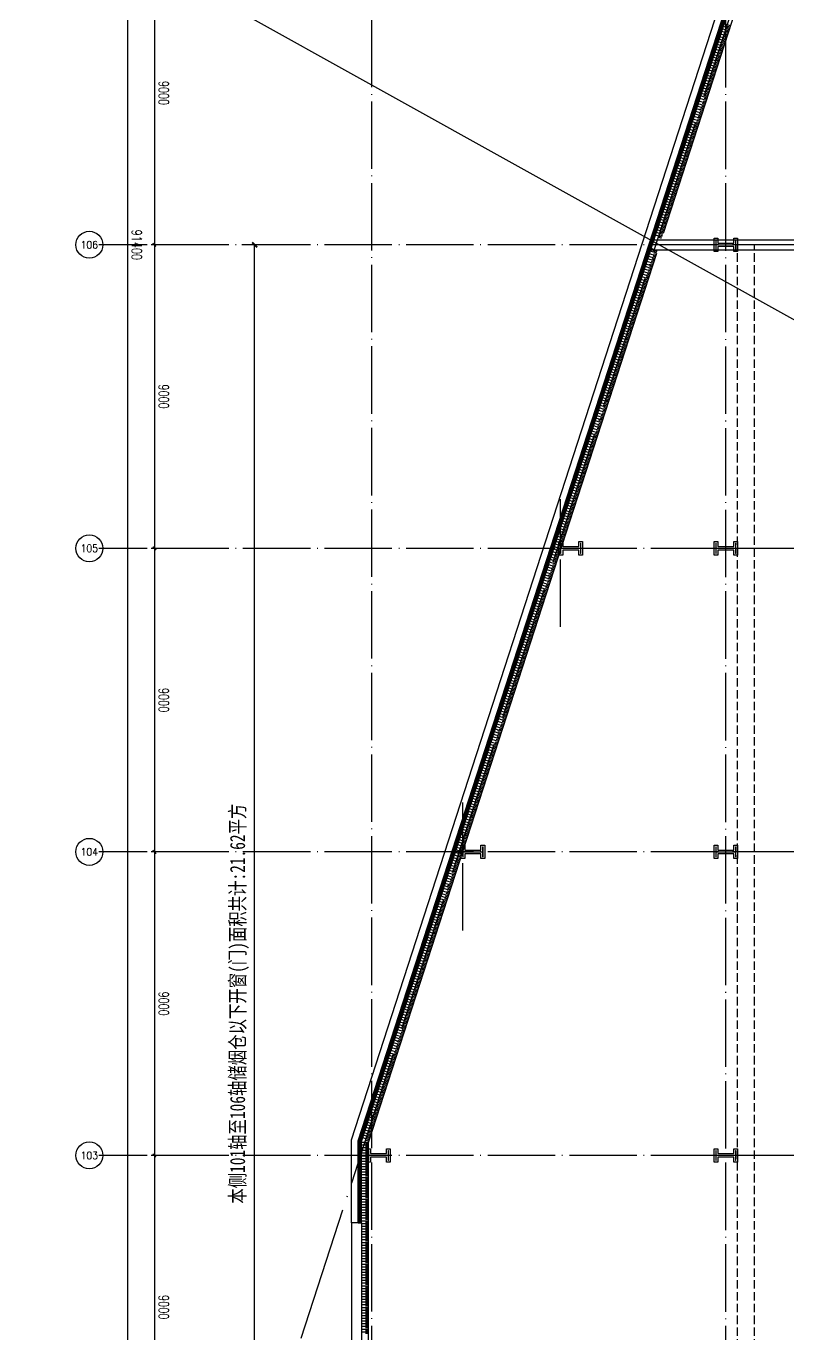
# Model space of a CAD drawing. Extents: x -555607 to 460190, y 498714 to 1664455.
# Drawn here: x -264202 to -241614, y 754530 to 793303 of the extents above; entities that cross this region are included whole.
import ezdxf
from ezdxf.enums import TextEntityAlignment as Align

# ---------------------------------------------------------------- set-up
doc = ezdxf.new("R2010")
doc.units = 0
doc.header["$LTSCALE"] = 1000
doc.header["$MEASUREMENT"] = 0
doc.linetypes.add('DASH', pattern=[0.35, 0.25, -0.1])
doc.linetypes.add('DOTE', pattern=[2.42, 2, -0.2, 0.02, -0.2])
doc.layers.get('Defpoints').update_dxf_attribs({"color": 210})
for name, color, linetype in [('99平面图例外参$0$A-HATCH-2', 251, 'Continuous'), ('A-AXIS-D', 1, 'Continuous'), ('A-AXIS-DOTE', 14, 'DOTE'), ('A-HATCH-2', 251, 'Continuous'), ('A-LIN-V', 9, 'Continuous'), ('AS-WALL', 40, 'Continuous'), ('TH_DIM', 3, 'Continuous'), ('建-墙-幕', 8, 'Continuous'), ('暖通', 7, 'Continuous')]:
    doc.layers.add(name, color=color, linetype=linetype)
doc.layers.add('S-col', color=2, linetype='Continuous', lineweight=0)
doc.styles.add('_TCH_AXIS', font='COMPLEX', dxfattribs={"bigfont": 'GBCBIG'})
doc.styles.add('_TCH_DIM_T3', font='SIMPLEX', dxfattribs={"width": 0.705882, "bigfont": 'GBCBIG'})
doc.styles.add('图框宋体', font='', dxfattribs={"width": 0.75})
doc.styles.get('图框宋体').set_extended_font_data('SimSun')
doc.dimstyles.new('_TCH_ARCH&&100', dxfattribs={"dimtxt": 297.5, "dimasz": 100, "dimexe": 100, "dimexo": 100, "dimgap": 126.25, "dimtad": 1, "dimdec": 0, "dimzin": 0, "dimdsep": 46, "dimtxsty": '_TCH_DIM_T3', "dimblk": 'ARCHTICK', "dimcen": 0.09, "dimclrt": 7, "dimazin": 2, "dimtfac": 1, "dimtdec": 0, "dimtix": 1, "dimtmove": 2, "dimatfit": 3, "dimfxl": 100, "dimtolj": 1, "dimtzin": 0, "dimarcsym": 0})
doc.dimstyles.new('_TCH_ARCH&&150', dxfattribs={"dimtxt": 446.25, "dimasz": 150, "dimexe": 375, "dimexo": 450, "dimgap": 150, "dimtad": 1, "dimdec": 0, "dimzin": 0, "dimdsep": 46, "dimtxsty": '_TCH_DIM_T3', "dimblk": 'ARCHTICK', "dimcen": 0.09, "dimclrt": 7, "dimazin": 2, "dimtfac": 1, "dimtdec": 0, "dimtix": 1, "dimtmove": 2, "dimatfit": 3, "dimfxl": 1, "dimtolj": 1, "dimtzin": 0, "dimarcsym": 0})

# ---------------------------------------------------------------- blocks, each defined once
blk = doc.blocks.new('_FZH')
at = {"layer": 'A-HATCH-2', "color": 8}
blk.add_lwpolyline([(-0.437, -0.25), (-0.437, 0.25), (-0.297, 0.25), (-0.297, 0.067), (0.298, 0.067), (0.298, 0.25), (0.438, 0.25), (0.438, -0.25), (0.298, -0.25), (0.298, -0.068), (-0.297, -0.068), (-0.297, -0.25)], close=True, dxfattribs=at)
at = {"layer": 'S-col', "color": 8}
blk.add_lwpolyline([(-0.375, -0.188), (-0.375, 0.187), (-0.36, 0.187), (-0.36, 0.005), (0.36, 0.005), (0.36, 0.187), (0.375, 0.187), (0.375, -0.188), (0.36, -0.188), (0.36, -0.005), (-0.36, -0.005), (-0.36, -0.188)], close=True, dxfattribs=at)
blk = doc.blocks.new('_ArchTick')
at = {"color": 0, "linetype": 'ByBlock', "const_width": 0.4}
blk.add_lwpolyline([(-0.5, -0.5), (0.5, 0.5)], dxfattribs=at)
blk = doc.blocks.new('*D170')
at = {"layer": 'A-AXIS-D', "color": 0, "lineweight": -2, "transparency": 16777216}
for p, q in [((-259540, 832520), (-261298.260064, 832520)), ((-261198.260064, 832520), (-261198.260064, 741120)), ((-259540, 741120), (-261298.260064, 741120))]:
    blk.add_line(p, q, dxfattribs=at)
at = {"layer": 'Defpoints', "color": 0, "transparency": 16777216}
for p in [(-259440, 832520), (-261198.260064, 741120), (-259440, 741120)]:
    blk.add_point(p, dxfattribs=at)
at = {"layer": 'A-AXIS-D', "color": 0, "lineweight": -2, "transparency": 16777216, "xscale": 100, "yscale": 100, "zscale": 100}
for p, rotation in [((-261198.260064, 832520), 90), ((-261198.260064, 741120), 270)]:
    blk.add_blockref('_ArchTick', p, dxfattribs=dict(at, rotation=rotation))
at = {"layer": 'A-AXIS-D', "color": 7, "transparency": 16777216, "insert": (-260923.260064, 786820), "char_height": 297.5, "attachment_point": 5, "rotation": 270, "style": '_TCH_DIM_T3'}
blk.add_mtext('\\A1;91400', dxfattribs=at)
blk = doc.blocks.new('*D287')
at = {"layer": 'A-AXIS-D', "color": 0, "lineweight": -2, "transparency": 16777216}
for p, q in [((-259440, 759820), (-260498, 759820)), ((-260398, 759820), (-260398, 750820)), ((-259440, 750820), (-260498, 750820))]:
    blk.add_line(p, q, dxfattribs=at)
at = {"layer": 'Defpoints', "color": 0, "transparency": 16777216}
for p in [(-259340, 759820), (-260398, 750820), (-259340, 750820)]:
    blk.add_point(p, dxfattribs=at)
at = {"layer": 'A-AXIS-D', "color": 0, "lineweight": -2, "transparency": 16777216, "xscale": 100, "yscale": 100, "zscale": 100}
for p, rotation in [((-260398, 759820), 90), ((-260398, 750820), 270)]:
    blk.add_blockref('_ArchTick', p, dxfattribs=dict(at, rotation=rotation))
at = {"layer": 'A-AXIS-D', "color": 7, "transparency": 16777216, "insert": (-260123, 755320), "char_height": 297.5, "attachment_point": 5, "rotation": 270, "style": '_TCH_DIM_T3'}
blk.add_mtext('\\A1;9000', dxfattribs=at)
blk = doc.blocks.new('*D288')
at = {"layer": 'A-AXIS-D', "color": 0, "lineweight": -2, "transparency": 16777216}
for p, q in [((-259440, 768820), (-260498, 768820)), ((-260398, 768820), (-260398, 759820)), ((-259440, 759820), (-260498, 759820))]:
    blk.add_line(p, q, dxfattribs=at)
at = {"layer": 'Defpoints', "color": 0, "transparency": 16777216}
for p in [(-259340, 768820), (-260398, 759820), (-259340, 759820)]:
    blk.add_point(p, dxfattribs=at)
at = {"layer": 'A-AXIS-D', "color": 0, "lineweight": -2, "transparency": 16777216, "xscale": 100, "yscale": 100, "zscale": 100}
for p, rotation in [((-260398, 768820), 90), ((-260398, 759820), 270)]:
    blk.add_blockref('_ArchTick', p, dxfattribs=dict(at, rotation=rotation))
at = {"layer": 'A-AXIS-D', "color": 7, "transparency": 16777216, "insert": (-260123, 764320), "char_height": 297.5, "attachment_point": 5, "rotation": 270, "style": '_TCH_DIM_T3'}
blk.add_mtext('\\A1;9000', dxfattribs=at)
blk = doc.blocks.new('*D289')
at = {"layer": 'A-AXIS-D', "color": 0, "lineweight": -2, "transparency": 16777216}
for p, q in [((-259440, 777820), (-260498, 777820)), ((-260398, 777820), (-260398, 768820)), ((-259440, 768820), (-260498, 768820))]:
    blk.add_line(p, q, dxfattribs=at)
at = {"layer": 'Defpoints', "color": 0, "transparency": 16777216}
for p in [(-259340, 777820), (-260398, 768820), (-259340, 768820)]:
    blk.add_point(p, dxfattribs=at)
at = {"layer": 'A-AXIS-D', "color": 0, "lineweight": -2, "transparency": 16777216, "xscale": 100, "yscale": 100, "zscale": 100}
for p, rotation in [((-260398, 777820), 90), ((-260398, 768820), 270)]:
    blk.add_blockref('_ArchTick', p, dxfattribs=dict(at, rotation=rotation))
at = {"layer": 'A-AXIS-D', "color": 7, "transparency": 16777216, "insert": (-260123, 773320), "char_height": 297.5, "attachment_point": 5, "rotation": 270, "style": '_TCH_DIM_T3'}
blk.add_mtext('\\A1;9000', dxfattribs=at)
blk = doc.blocks.new('*D290')
at = {"layer": 'A-AXIS-D', "color": 0, "lineweight": -2, "transparency": 16777216}
for p, q in [((-259440, 786820), (-260498, 786820)), ((-260398, 786820), (-260398, 777820)), ((-259440, 777820), (-260498, 777820))]:
    blk.add_line(p, q, dxfattribs=at)
at = {"layer": 'Defpoints', "color": 0, "transparency": 16777216}
for p in [(-259340, 786820), (-260398, 777820), (-259340, 777820)]:
    blk.add_point(p, dxfattribs=at)
at = {"layer": 'A-AXIS-D', "color": 0, "lineweight": -2, "transparency": 16777216, "xscale": 100, "yscale": 100, "zscale": 100}
for p, rotation in [((-260398, 786820), 90), ((-260398, 777820), 270)]:
    blk.add_blockref('_ArchTick', p, dxfattribs=dict(at, rotation=rotation))
at = {"layer": 'A-AXIS-D', "color": 7, "transparency": 16777216, "insert": (-260123, 782320), "char_height": 297.5, "attachment_point": 5, "rotation": 270, "style": '_TCH_DIM_T3'}
blk.add_mtext('\\A1;9000', dxfattribs=at)
blk = doc.blocks.new('*D291')
at = {"layer": 'A-AXIS-D', "color": 0, "lineweight": -2, "transparency": 16777216}
for p, q in [((-259440, 795820), (-260498, 795820)), ((-260398, 795820), (-260398, 786820)), ((-259440, 786820), (-260498, 786820))]:
    blk.add_line(p, q, dxfattribs=at)
at = {"layer": 'Defpoints', "color": 0, "transparency": 16777216}
for p in [(-259340, 795820), (-260398, 786820), (-259340, 786820)]:
    blk.add_point(p, dxfattribs=at)
at = {"layer": 'A-AXIS-D', "color": 0, "lineweight": -2, "transparency": 16777216, "xscale": 100, "yscale": 100, "zscale": 100}
for p, rotation in [((-260398, 795820), 90), ((-260398, 786820), 270)]:
    blk.add_blockref('_ArchTick', p, dxfattribs=dict(at, rotation=rotation))
at = {"layer": 'A-AXIS-D', "color": 7, "transparency": 16777216, "insert": (-260123, 791320), "char_height": 297.5, "attachment_point": 5, "rotation": 270, "style": '_TCH_DIM_T3'}
blk.add_mtext('\\A1;9000', dxfattribs=at)
blk = doc.blocks.new('99平面图例外参$0$$LinePat$填挖边坡')
at = {"color": 0}
for p, q in [((0, 0), (0, -1500)), ((300, 0), (300, -600))]:
    blk.add_line(p, q, dxfattribs=at)
at = {"layer": 'Defpoints', "color": 0}
blk.add_point((600, 0), dxfattribs=at)
blk = doc.blocks.new('*D612')
at = {"layer": 'Defpoints', "color": 0, "transparency": 16777216}
for p in [(-257427, 786820), (-255598, 786820), (-255598, 741820)]:
    blk.add_point(p, dxfattribs=at)
at = {"layer": 'TH_DIM', "color": 0, "lineweight": -2, "transparency": 16777216}
for p, q in [((-256048, 786820), (-257802, 786820)), ((-257427, 741820), (-257427, 786820)), ((-256048, 741820), (-257802, 741820))]:
    blk.add_line(p, q, dxfattribs=at)
at = {"layer": 'TH_DIM', "color": 0, "lineweight": -2, "transparency": 16777216, "xscale": 150, "yscale": 150, "zscale": 150}
for p, rotation in [((-257427, 786820), 90), ((-257427, 741820), 270)]:
    blk.add_blockref('_ArchTick', p, dxfattribs=dict(at, rotation=rotation))
at = {"layer": 'TH_DIM', "color": 7, "transparency": 16777216, "insert": (-257875, 764320), "char_height": 446.25, "attachment_point": 5, "rotation": 90, "style": '图框宋体'}
blk.add_mtext('\\A1;本侧101轴至106轴储烟仓以下开窗(门)面积共计:21.62平方', dxfattribs=at)

msp = doc.modelspace()

# ---------------------------------------------------------------- linework, layer by layer
at = {"layer": 'A-AXIS-D'}
for centre in [(-262329.9, 786821.1), (-262329.9, 777821.1), (-262329.9, 768821.1), (-262329.9, 759821.1)]:
    msp.add_circle(centre, 400, dxfattribs=at)
at = {"layer": 'A-AXIS-DOTE', "color": 250}
for p, q in [((-253954.1, 735831.1), (-253954.1, 841487.3)), ((-243454.2, 735826), (-243454.2, 841482.3)), ((-144454.2, 786820), (-262046.4, 786820)), ((-248354.2, 775490), (-248354.2, 779280)), ((-144454.2, 777820), (-262046.4, 777820)), ((-251254.2, 766490), (-251254.2, 770280)), ((-144454.2, 768820), (-262046.4, 768820)), ((-144454.2, 759820), (-262046.4, 759820))]:
    msp.add_line(p, q, dxfattribs=at)
at = {"layer": 'A-AXIS-DOTE', "color": 250, "ltscale": 2}
msp.add_lwpolyline([(-256041.7, 754402.6), (-229555.2, 836034.7)], dxfattribs=at)
at = {"layer": 'A-HATCH-2', "color": 250, "linetype": 'DASH'}
for p, q in [((-243104.2, 741520), (-243104.2, 786820)), ((-242604.2, 741520), (-242604.2, 786820))]:
    msp.add_line(p, q, dxfattribs=at)
at = {"layer": 'A-LIN-V', "color": 250}
for p, q in [((-245304.8, 787170), (-239618.5, 804695.3)), ((-254054.2, 760204.2), (-245499.5, 786570)), ((-254054.2, 741816), (-254054.2, 760204.2))]:
    msp.add_line(p, q, dxfattribs=at)
msp.add_lwpolyline([(-254554.2, 757820), (-254554.2, 760283.3), (-235630.1, 818607.8), (-235344.7, 818515.3)], dxfattribs=at)
at = {"layer": 'AS-WALL'}
for p, q in [((-245580, 786970), (-227254.2, 786970)), ((-245677.3, 786670), (-227254.2, 786670)), ((-254554.2, 757820), (-254554.2, 741120)), ((-254254.2, 757820), (-254554.2, 757820)), ((-254254.2, 757820), (-254254.2, 741420))]:
    msp.add_line(p, q, dxfattribs=at)
at = {"layer": '建-墙-幕'}
for p, q in [((-245728.7, 786835.4), (-239888.4, 804835.4)), ((-245697, 786825.1), (-239856.7, 804825.1)), ((-245665.3, 786814.9), (-239825, 804814.9)), ((-245633.6, 786804.6), (-239793.3, 804804.6)), ((-254354.2, 760251.6), (-245728.7, 786835.4)), ((-254320.9, 760246.4), (-245697, 786825.1)), ((-254287.5, 760241.1), (-245665.3, 786814.9)), ((-254254.2, 760235.8), (-245633.6, 786804.6)), ((-254354.2, 757820), (-254354.2, 760251.6)), ((-254320.9, 757820), (-254320.9, 760246.4)), ((-254287.5, 757820), (-254287.5, 760241.1)), ((-254254.2, 757820), (-254254.2, 760235.8)), ((-254354.2, 757820), (-254254.2, 757820))]:
    msp.add_line(p, q, dxfattribs=at)
at = {"layer": '暖通', "color": 6}
msp.add_lwpolyline([(-218704.2, 771966.3), (-516726.8, 937592.3)], dxfattribs=at)

# ---------------------------------------------------------------- block references
at = {"color": 250, "xscale": 800.0000000000005, "yscale": 800.0000000000005, "zscale": 800.0000000000005}
for p in [(-243454.2, 786820), (-248054.2, 777820), (-243454.2, 777820), (-250954.2, 768820), (-243454.2, 768820), (-253754.2, 759820), (-243454.2, 759820)]:
    msp.add_blockref('_FZH', p, dxfattribs=at)
at = {"layer": '99平面图例外参$0$A-HATCH-2', "color": 250, "yscale": 0.1333333333333333, "zscale": 0.1333333333333333}
for p, xscale, rotation in [((-243312.2, 793311.4), 0.133872052025704, 252.0237134181384), ((-243460.9, 792853), 0.133872052025704, 252.0237134181384), ((-243436.1, 792929.4), 0.133872052025704, 252.0237134181384), ((-243411.3, 793005.8), 0.133872052025704, 252.0237134181384), ((-243386.5, 793082.2), 0.133872052025704, 252.0237134181384), ((-243361.7, 793158.6), 0.133872052025704, 252.0237134181384), ((-243336.9, 793235), 0.133872052025704, 252.0237134181384), ((-243584.8, 792471), 0.133872052025704, 252.0237134181384), ((-243560, 792547.4), 0.133872052025704, 252.0237134181384), ((-243535.3, 792623.8), 0.133872052025704, 252.0237134181384), ((-243510.5, 792700.2), 0.133872052025704, 252.0237134181384), ((-243485.7, 792776.6), 0.133872052025704, 252.0237134181384), ((-243708.8, 792088.9), 0.133872052025704, 252.0237134181384), ((-243684, 792165.3), 0.133872052025704, 252.0237134181384), ((-243659.2, 792241.8), 0.133872052025704, 252.0237134181384), ((-243634.4, 792318.2), 0.133872052025704, 252.0237134181384), ((-243609.6, 792394.6), 0.133872052025704, 252.0237134181384), ((-243832.7, 791706.9), 0.133872052025704, 252.0237134181384), ((-243807.9, 791783.3), 0.133872052025704, 252.0237134181384), ((-243783.2, 791859.7), 0.133872052025704, 252.0237134181384), ((-243758.4, 791936.1), 0.133872052025704, 252.0237134181384), ((-243733.6, 792012.5), 0.133872052025704, 252.0237134181384), ((-243956.7, 791324.9), 0.133872052025704, 252.0237134181384), ((-243931.9, 791401.3), 0.133872052025704, 252.0237134181384), ((-243907.1, 791477.7), 0.133872052025704, 252.0237134181384), ((-243882.3, 791554.1), 0.133872052025704, 252.0237134181384), ((-243857.5, 791630.5), 0.133872052025704, 252.0237134181384), ((-244080.6, 790942.9), 0.133872052025704, 252.0237134181384), ((-244055.8, 791019.3), 0.133872052025704, 252.0237134181384), ((-244031, 791095.7), 0.133872052025704, 252.0237134181384), ((-244006.3, 791172.1), 0.133872052025704, 252.0237134181384), ((-243981.5, 791248.5), 0.133872052025704, 252.0237134181384), ((-244204.6, 790560.9), 0.133872052025704, 252.0237134181384), ((-244179.8, 790637.3), 0.133872052025704, 252.0237134181384), ((-244155, 790713.7), 0.133872052025704, 252.0237134181384), ((-244130.2, 790790.1), 0.133872052025704, 252.0237134181384), ((-244105.4, 790866.5), 0.133872052025704, 252.0237134181384), ((-244328.5, 790178.9), 0.133872052025704, 252.0237134181384), ((-244303.7, 790255.3), 0.133872052025704, 252.0237134181384), ((-244278.9, 790331.7), 0.133872052025704, 252.0237134181384), ((-244254.2, 790408.1), 0.133872052025704, 252.0237134181384), ((-244229.4, 790484.5), 0.133872052025704, 252.0237134181384), ((-244452.5, 789796.9), 0.133872052025704, 252.0237134181384), ((-244427.7, 789873.3), 0.133872052025704, 252.0237134181384), ((-244402.9, 789949.7), 0.133872052025704, 252.0237134181384), ((-244378.1, 790026.1), 0.133872052025704, 252.0237134181384), ((-244353.3, 790102.5), 0.133872052025704, 252.0237134181384), ((-244576.4, 789414.9), 0.133872052025704, 252.0237134181384), ((-244551.6, 789491.3), 0.133872052025704, 252.0237134181384), ((-244526.8, 789567.7), 0.133872052025704, 252.0237134181384), ((-244502.1, 789644.1), 0.133872052025704, 252.0237134181384), ((-244477.3, 789720.5), 0.133872052025704, 252.0237134181384), ((-244700.4, 789032.9), 0.133872052025704, 252.0237134181384), ((-244675.6, 789109.3), 0.133872052025704, 252.0237134181384), ((-244650.8, 789185.7), 0.133872052025704, 252.0237134181384), ((-244626, 789262.1), 0.133872052025704, 252.0237134181384), ((-244601.2, 789338.5), 0.133872052025704, 252.0237134181384), ((-244824.3, 788650.8), 0.133872052025704, 252.0237134181384), ((-244799.5, 788727.3), 0.133872052025704, 252.0237134181384), ((-244774.7, 788803.7), 0.133872052025704, 252.0237134181384), ((-244749.9, 788880.1), 0.133872052025704, 252.0237134181384), ((-244725.2, 788956.5), 0.133872052025704, 252.0237134181384), ((-244948.3, 788268.8), 0.133872052025704, 252.0237134181384), ((-244923.5, 788345.2), 0.133872052025704, 252.0237134181384), ((-244898.7, 788421.6), 0.133872052025704, 252.0237134181384), ((-244873.9, 788498), 0.133872052025704, 252.0237134181384), ((-244849.1, 788574.4), 0.133872052025704, 252.0237134181384), ((-245072.2, 787886.8), 0.133872052025704, 252.0237134181384), ((-245047.4, 787963.2), 0.133872052025704, 252.0237134181384), ((-245022.6, 788039.6), 0.133872052025704, 252.0237134181384), ((-244997.8, 788116), 0.133872052025704, 252.0237134181384), ((-244973.1, 788192.4), 0.133872052025704, 252.0237134181384), ((-245221, 787428.4), 0.133872052025704, 252.0237134181384), ((-245196.2, 787504.8), 0.133872052025704, 252.0237134181384), ((-245171.4, 787581.2), 0.133872052025704, 252.0237134181384), ((-245146.6, 787657.6), 0.133872052025704, 252.0237134181384), ((-245121.8, 787734), 0.133872052025704, 252.0237134181384), ((-245097, 787810.4), 0.133872052025704, 252.0237134181384), ((-245344.9, 787046.4), 0.133872052025704, 252.0237134181384), ((-245320.1, 787122.8), 0.133872052025704, 252.0237134181384), ((-245295.3, 787199.2), 0.133872052025704, 252.0237134181384), ((-245270.5, 787275.6), 0.133872052025704, 252.0237134181384), ((-245245.7, 787352), 0.133872052025704, 252.0237134181384), ((-245598.7, 786264.3), 0.1335163821005239, 252.0237134181383), ((-245573.9, 786340.5), 0.1335163821005239, 252.0237134181383), ((-245549.2, 786416.7), 0.1335163821005239, 252.0237134181383), ((-245524.5, 786492.9), 0.1335163821005239, 252.0237134181383), ((-245499.8, 786569.1), 0.1335163821005239, 252.0237134181383), ((-245475, 786645.3), 0.1335163821005239, 252.0237134181383), ((-245722.3, 785883.3), 0.1335163821005239, 252.0237134181383), ((-245697.6, 785959.5), 0.1335163821005239, 252.0237134181383), ((-245672.8, 786035.7), 0.1335163821005239, 252.0237134181383), ((-245648.1, 786111.9), 0.1335163821005239, 252.0237134181383), ((-245623.4, 786188.1), 0.1335163821005239, 252.0237134181383), ((-245845.9, 785502.3), 0.1335163821005239, 252.0237134181383), ((-245821.2, 785578.5), 0.1335163821005239, 252.0237134181383), ((-245796.4, 785654.7), 0.1335163821005239, 252.0237134181383), ((-245771.7, 785730.9), 0.1335163821005239, 252.0237134181383), ((-245747, 785807.1), 0.1335163821005239, 252.0237134181383), ((-245969.5, 785121.3), 0.1335163821005239, 252.0237134181383), ((-245944.8, 785197.5), 0.1335163821005239, 252.0237134181383), ((-245920.1, 785273.7), 0.1335163821005239, 252.0237134181383), ((-245895.3, 785349.9), 0.1335163821005239, 252.0237134181383), ((-245870.6, 785426.1), 0.1335163821005239, 252.0237134181383), ((-246093.1, 784740.3), 0.1335163821005239, 252.0237134181383), ((-246068.4, 784816.5), 0.1335163821005239, 252.0237134181383), ((-246043.7, 784892.7), 0.1335163821005239, 252.0237134181383), ((-246019, 784968.9), 0.1335163821005239, 252.0237134181383), ((-245994.2, 785045.1), 0.1335163821005239, 252.0237134181383), ((-246216.8, 784359.3), 0.1335163821005239, 252.0237134181383), ((-246192, 784435.5), 0.1335163821005239, 252.0237134181383), ((-246167.3, 784511.7), 0.1335163821005239, 252.0237134181383), ((-246142.6, 784587.9), 0.1335163821005239, 252.0237134181383), ((-246117.9, 784664.1), 0.1335163821005239, 252.0237134181383), ((-246340.4, 783978.3), 0.1335163821005239, 252.0237134181383), ((-246315.6, 784054.5), 0.1335163821005239, 252.0237134181383), ((-246290.9, 784130.7), 0.1335163821005239, 252.0237134181383), ((-246266.2, 784206.9), 0.1335163821005239, 252.0237134181383), ((-246241.5, 784283.1), 0.1335163821005239, 252.0237134181383), ((-246464, 783597.3), 0.1335163821005239, 252.0237134181383), ((-246439.3, 783673.5), 0.1335163821005239, 252.0237134181383), ((-246414.5, 783749.7), 0.1335163821005239, 252.0237134181383), ((-246389.8, 783825.9), 0.1335163821005239, 252.0237134181383), ((-246365.1, 783902.1), 0.1335163821005239, 252.0237134181383), ((-246587.6, 783216.3), 0.1335163821005239, 252.0237134181383), ((-246562.9, 783292.5), 0.1335163821005239, 252.0237134181383), ((-246538.2, 783368.7), 0.1335163821005239, 252.0237134181383), ((-246513.4, 783444.9), 0.1335163821005239, 252.0237134181383), ((-246488.7, 783521.1), 0.1335163821005239, 252.0237134181383), ((-246711.2, 782835.3), 0.1335163821005239, 252.0237134181383), ((-246686.5, 782911.5), 0.1335163821005239, 252.0237134181383), ((-246661.8, 782987.7), 0.1335163821005239, 252.0237134181383), ((-246637.1, 783063.9), 0.1335163821005239, 252.0237134181383), ((-246612.3, 783140.1), 0.1335163821005239, 252.0237134181383), ((-246834.8, 782454.4), 0.1335163821005239, 252.0237134181383), ((-246810.1, 782530.6), 0.1335163821005239, 252.0237134181383), ((-246785.4, 782606.8), 0.1335163821005239, 252.0237134181383), ((-246760.7, 782683), 0.1335163821005239, 252.0237134181383), ((-246736, 782759.2), 0.1335163821005239, 252.0237134181383), ((-246983.2, 781997.2), 0.1335163821005239, 252.0237134181383), ((-246958.5, 782073.4), 0.1335163821005239, 252.0237134181383), ((-246933.7, 782149.6), 0.1335163821005239, 252.0237134181383), ((-246909, 782225.8), 0.1335163821005239, 252.0237134181383), ((-246884.3, 782302), 0.1335163821005239, 252.0237134181383), ((-246859.6, 782378.2), 0.1335163821005239, 252.0237134181383), ((-247106.8, 781616.2), 0.1335163821005239, 252.0237134181383), ((-247082.1, 781692.4), 0.1335163821005239, 252.0237134181383), ((-247057.4, 781768.6), 0.1335163821005239, 252.0237134181383), ((-247032.6, 781844.8), 0.1335163821005239, 252.0237134181383), ((-247007.9, 781921), 0.1335163821005239, 252.0237134181383), ((-247230.4, 781235.2), 0.1335163821005239, 252.0237134181383), ((-247205.7, 781311.4), 0.1335163821005239, 252.0237134181383), ((-247181, 781387.6), 0.1335163821005239, 252.0237134181383), ((-247156.3, 781463.8), 0.1335163821005239, 252.0237134181383), ((-247131.5, 781540), 0.1335163821005239, 252.0237134181383), ((-247354, 780854.2), 0.1335163821005239, 252.0237134181383), ((-247329.3, 780930.4), 0.1335163821005239, 252.0237134181383), ((-247304.6, 781006.6), 0.1335163821005239, 252.0237134181383), ((-247279.9, 781082.8), 0.1335163821005239, 252.0237134181383), ((-247255.1, 781159), 0.1335163821005239, 252.0237134181383), ((-247477.7, 780473.2), 0.1335163821005239, 252.0237134181383), ((-247452.9, 780549.4), 0.1335163821005239, 252.0237134181383), ((-247428.2, 780625.6), 0.1335163821005239, 252.0237134181383), ((-247403.5, 780701.8), 0.1335163821005239, 252.0237134181383), ((-247378.8, 780778), 0.1335163821005239, 252.0237134181383), ((-247601.3, 780092.2), 0.1335163821005239, 252.0237134181383), ((-247576.6, 780168.4), 0.1335163821005239, 252.0237134181383), ((-247551.8, 780244.6), 0.1335163821005239, 252.0237134181383), ((-247527.1, 780320.8), 0.1335163821005239, 252.0237134181383), ((-247502.4, 780397), 0.1335163821005239, 252.0237134181383), ((-247724.9, 779711.2), 0.1335163821005239, 252.0237134181383), ((-247700.2, 779787.4), 0.1335163821005239, 252.0237134181383), ((-247675.5, 779863.6), 0.1335163821005239, 252.0237134181383), ((-247650.7, 779939.8), 0.1335163821005239, 252.0237134181383), ((-247626, 780016), 0.1335163821005239, 252.0237134181383), ((-247848.5, 779330.2), 0.1335163821005239, 252.0237134181383), ((-247823.8, 779406.4), 0.1335163821005239, 252.0237134181383), ((-247799.1, 779482.6), 0.1335163821005239, 252.0237134181383), ((-247774.3, 779558.8), 0.1335163821005239, 252.0237134181383), ((-247749.6, 779635), 0.1335163821005239, 252.0237134181383), ((-247972.1, 778949.2), 0.1335163821005239, 252.0237134181383), ((-247947.4, 779025.4), 0.1335163821005239, 252.0237134181383), ((-247922.7, 779101.6), 0.1335163821005239, 252.0237134181383), ((-247898, 779177.8), 0.1335163821005239, 252.0237134181383), ((-247873.2, 779254), 0.1335163821005239, 252.0237134181383), ((-248095.8, 778568.2), 0.1335163821005239, 252.0237134181383), ((-248071, 778644.4), 0.1335163821005239, 252.0237134181383), ((-248046.3, 778720.6), 0.1335163821005239, 252.0237134181383), ((-248021.6, 778796.8), 0.1335163821005239, 252.0237134181383), ((-247996.9, 778873), 0.1335163821005239, 252.0237134181383), ((-248219.4, 778187.2), 0.1335163821005239, 252.0237134181383), ((-248194.7, 778263.4), 0.1335163821005239, 252.0237134181383), ((-248169.9, 778339.6), 0.1335163821005239, 252.0237134181383), ((-248145.2, 778415.8), 0.1335163821005239, 252.0237134181383), ((-248120.5, 778492), 0.1335163821005239, 252.0237134181383), ((-248367.7, 777730), 0.1335163821005239, 252.0237134181383), ((-248343, 777806.2), 0.1335163821005239, 252.0237134181383), ((-248318.3, 777882.4), 0.1335163821005239, 252.0237134181383), ((-248293.5, 777958.6), 0.1335163821005239, 252.0237134181383), ((-248268.8, 778034.8), 0.1335163821005239, 252.0237134181383), ((-248244.1, 778111), 0.1335163821005239, 252.0237134181383), ((-248491.3, 777349), 0.1335163821005239, 252.0237134181383), ((-248466.6, 777425.2), 0.1335163821005239, 252.0237134181383), ((-248441.9, 777501.4), 0.1335163821005239, 252.0237134181383), ((-248417.2, 777577.6), 0.1335163821005239, 252.0237134181383), ((-248392.4, 777653.8), 0.1335163821005239, 252.0237134181383), ((-248615, 776968), 0.1335163821005239, 252.0237134181383), ((-248590.2, 777044.2), 0.1335163821005239, 252.0237134181383), ((-248565.5, 777120.4), 0.1335163821005239, 252.0237134181383), ((-248540.8, 777196.6), 0.1335163821005239, 252.0237134181383), ((-248516.1, 777272.8), 0.1335163821005239, 252.0237134181383), ((-248738.6, 776587), 0.1335163821005239, 252.0237134181383), ((-248713.9, 776663.2), 0.1335163821005239, 252.0237134181383), ((-248689.1, 776739.4), 0.1335163821005239, 252.0237134181383), ((-248664.4, 776815.6), 0.1335163821005239, 252.0237134181383), ((-248639.7, 776891.8), 0.1335163821005239, 252.0237134181383), ((-248862.2, 776206), 0.1335163821005239, 252.0237134181383), ((-248837.5, 776282.2), 0.1335163821005239, 252.0237134181383), ((-248812.7, 776358.4), 0.1335163821005239, 252.0237134181383), ((-248788, 776434.6), 0.1335163821005239, 252.0237134181383), ((-248763.3, 776510.8), 0.1335163821005239, 252.0237134181383), ((-248985.8, 775825), 0.1335163821005239, 252.0237134181383), ((-248961.1, 775901.2), 0.1335163821005239, 252.0237134181383), ((-248936.4, 775977.4), 0.1335163821005239, 252.0237134181383), ((-248911.6, 776053.6), 0.1335163821005239, 252.0237134181383), ((-248886.9, 776129.8), 0.1335163821005239, 252.0237134181383), ((-249109.4, 775444), 0.1335163821005239, 252.0237134181383), ((-249084.7, 775520.2), 0.1335163821005239, 252.0237134181383), ((-249060, 775596.4), 0.1335163821005239, 252.0237134181383), ((-249035.3, 775672.6), 0.1335163821005239, 252.0237134181383), ((-249010.5, 775748.8), 0.1335163821005239, 252.0237134181383), ((-249233.1, 775063), 0.1335163821005239, 252.0237134181383), ((-249208.3, 775139.2), 0.1335163821005239, 252.0237134181383), ((-249183.6, 775215.4), 0.1335163821005239, 252.0237134181383), ((-249158.9, 775291.6), 0.1335163821005239, 252.0237134181383), ((-249134.2, 775367.8), 0.1335163821005239, 252.0237134181383), ((-249356.7, 774682), 0.1335163821005239, 252.0237134181383), ((-249331.9, 774758.2), 0.1335163821005239, 252.0237134181383), ((-249307.2, 774834.4), 0.1335163821005239, 252.0237134181383), ((-249282.5, 774910.6), 0.1335163821005239, 252.0237134181383), ((-249257.8, 774986.8), 0.1335163821005239, 252.0237134181383), ((-249480.3, 774301), 0.1335163821005239, 252.0237134181383), ((-249455.6, 774377.2), 0.1335163821005239, 252.0237134181383), ((-249430.8, 774453.4), 0.1335163821005239, 252.0237134181383), ((-249406.1, 774529.6), 0.1335163821005239, 252.0237134181383), ((-249381.4, 774605.8), 0.1335163821005239, 252.0237134181383), ((-249603.9, 773920), 0.1335163821005239, 252.0237134181383), ((-249579.2, 773996.2), 0.1335163821005239, 252.0237134181383), ((-249554.5, 774072.4), 0.1335163821005239, 252.0237134181383), ((-249529.7, 774148.6), 0.1335163821005239, 252.0237134181383), ((-249505, 774224.8), 0.1335163821005239, 252.0237134181383), ((-249727.5, 773539), 0.1335163821005239, 252.0237134181383), ((-249702.8, 773615.2), 0.1335163821005239, 252.0237134181383), ((-249678.1, 773691.4), 0.1335163821005239, 252.0237134181383), ((-249653.4, 773767.6), 0.1335163821005239, 252.0237134181383), ((-249628.6, 773843.8), 0.1335163821005239, 252.0237134181383), ((-249875.9, 773081.8), 0.1335163821005239, 252.0237134181383), ((-249851.1, 773158), 0.1335163821005239, 252.0237134181383), ((-249826.4, 773234.2), 0.1335163821005239, 252.0237134181383), ((-249801.7, 773310.4), 0.1335163821005239, 252.0237134181383), ((-249777, 773386.6), 0.1335163821005239, 252.0237134181383), ((-249752.2, 773462.8), 0.1335163821005239, 252.0237134181383), ((-249999.5, 772700.9), 0.1335163821005239, 252.0237134181383), ((-249974.8, 772777.1), 0.1335163821005239, 252.0237134181383), ((-249950, 772853.3), 0.1335163821005239, 252.0237134181383), ((-249925.3, 772929.5), 0.1335163821005239, 252.0237134181383), ((-249900.6, 773005.7), 0.1335163821005239, 252.0237134181383), ((-250123.1, 772319.9), 0.1335163821005239, 252.0237134181383), ((-250098.4, 772396.1), 0.1335163821005239, 252.0237134181383), ((-250073.7, 772472.3), 0.1335163821005239, 252.0237134181383), ((-250048.9, 772548.5), 0.1335163821005239, 252.0237134181383), ((-250024.2, 772624.7), 0.1335163821005239, 252.0237134181383), ((-250246.7, 771938.9), 0.1335163821005239, 252.0237134181383), ((-250222, 772015.1), 0.1335163821005239, 252.0237134181383), ((-250197.3, 772091.3), 0.1335163821005239, 252.0237134181383), ((-250172.6, 772167.5), 0.1335163821005239, 252.0237134181383), ((-250147.8, 772243.7), 0.1335163821005239, 252.0237134181383), ((-250370.3, 771557.9), 0.1335163821005239, 252.0237134181383), ((-250345.6, 771634.1), 0.1335163821005239, 252.0237134181383), ((-250320.9, 771710.3), 0.1335163821005239, 252.0237134181383), ((-250296.2, 771786.5), 0.1335163821005239, 252.0237134181383), ((-250271.4, 771862.7), 0.1335163821005239, 252.0237134181383), ((-250494, 771176.9), 0.1335163821005239, 252.0237134181383), ((-250469.2, 771253.1), 0.1335163821005239, 252.0237134181383), ((-250444.5, 771329.3), 0.1335163821005239, 252.0237134181383), ((-250419.8, 771405.5), 0.1335163821005239, 252.0237134181383), ((-250395.1, 771481.7), 0.1335163821005239, 252.0237134181383), ((-250617.6, 770795.9), 0.1335163821005239, 252.0237134181383), ((-250592.9, 770872.1), 0.1335163821005239, 252.0237134181383), ((-250568.1, 770948.3), 0.1335163821005239, 252.0237134181383), ((-250543.4, 771024.5), 0.1335163821005239, 252.0237134181383), ((-250518.7, 771100.7), 0.1335163821005239, 252.0237134181383), ((-250741.2, 770414.9), 0.1335163821005239, 252.0237134181383), ((-250716.5, 770491.1), 0.1335163821005239, 252.0237134181383), ((-250691.8, 770567.3), 0.1335163821005239, 252.0237134181383), ((-250667, 770643.5), 0.1335163821005239, 252.0237134181383), ((-250642.3, 770719.7), 0.1335163821005239, 252.0237134181383), ((-250864.8, 770033.9), 0.1335163821005239, 252.0237134181383), ((-250840.1, 770110.1), 0.1335163821005239, 252.0237134181383), ((-250815.4, 770186.3), 0.1335163821005239, 252.0237134181383), ((-250790.6, 770262.5), 0.1335163821005239, 252.0237134181383), ((-250765.9, 770338.7), 0.1335163821005239, 252.0237134181383), ((-250988.4, 769652.9), 0.1335163821005239, 252.0237134181383), ((-250963.7, 769729.1), 0.1335163821005239, 252.0237134181383), ((-250939, 769805.3), 0.1335163821005239, 252.0237134181383), ((-250914.3, 769881.5), 0.1335163821005239, 252.0237134181383), ((-250889.5, 769957.7), 0.1335163821005239, 252.0237134181383), ((-251112.1, 769271.9), 0.1335163821005239, 252.0237134181383), ((-251087.3, 769348.1), 0.1335163821005239, 252.0237134181383), ((-251062.6, 769424.3), 0.1335163821005239, 252.0237134181383), ((-251037.9, 769500.5), 0.1335163821005239, 252.0237134181383), ((-251013.2, 769576.7), 0.1335163821005239, 252.0237134181383), ((-251260.4, 768814.7), 0.1335163821005239, 252.0237134181383), ((-251235.7, 768890.9), 0.1335163821005239, 252.0237134181383), ((-251211, 768967.1), 0.1335163821005239, 252.0237134181383), ((-251186.2, 769043.3), 0.1335163821005239, 252.0237134181383), ((-251161.5, 769119.5), 0.1335163821005239, 252.0237134181383), ((-251136.8, 769195.7), 0.1335163821005239, 252.0237134181383), ((-251384, 768433.7), 0.1335163821005239, 252.0237134181383), ((-251359.3, 768509.9), 0.1335163821005239, 252.0237134181383), ((-251334.6, 768586.1), 0.1335163821005239, 252.0237134181383), ((-251309.8, 768662.3), 0.1335163821005239, 252.0237134181383), ((-251285.1, 768738.5), 0.1335163821005239, 252.0237134181383), ((-251507.6, 768052.7), 0.1335163821005239, 252.0237134181383), ((-251482.9, 768128.9), 0.1335163821005239, 252.0237134181383), ((-251458.2, 768205.1), 0.1335163821005239, 252.0237134181383), ((-251433.5, 768281.3), 0.1335163821005239, 252.0237134181383), ((-251408.7, 768357.5), 0.1335163821005239, 252.0237134181383), ((-251631.3, 767671.7), 0.1335163821005239, 252.0237134181383), ((-251606.5, 767747.9), 0.1335163821005239, 252.0237134181383), ((-251581.8, 767824.1), 0.1335163821005239, 252.0237134181383), ((-251557.1, 767900.3), 0.1335163821005239, 252.0237134181383), ((-251532.4, 767976.5), 0.1335163821005239, 252.0237134181383), ((-251754.9, 767290.7), 0.1335163821005239, 252.0237134181383), ((-251730.2, 767366.9), 0.1335163821005239, 252.0237134181383), ((-251705.4, 767443.1), 0.1335163821005239, 252.0237134181383), ((-251680.7, 767519.3), 0.1335163821005239, 252.0237134181383), ((-251656, 767595.5), 0.1335163821005239, 252.0237134181383), ((-251878.5, 766909.7), 0.1335163821005239, 252.0237134181383), ((-251853.8, 766985.9), 0.1335163821005239, 252.0237134181383), ((-251829, 767062.1), 0.1335163821005239, 252.0237134181383), ((-251804.3, 767138.3), 0.1335163821005239, 252.0237134181383), ((-251779.6, 767214.5), 0.1335163821005239, 252.0237134181383), ((-252002.1, 766528.7), 0.1335163821005239, 252.0237134181383), ((-251977.4, 766604.9), 0.1335163821005239, 252.0237134181383), ((-251952.7, 766681.1), 0.1335163821005239, 252.0237134181383), ((-251927.9, 766757.3), 0.1335163821005239, 252.0237134181383), ((-251903.2, 766833.5), 0.1335163821005239, 252.0237134181383), ((-252125.7, 766147.7), 0.1335163821005239, 252.0237134181383), ((-252101, 766223.9), 0.1335163821005239, 252.0237134181383), ((-252076.3, 766300.1), 0.1335163821005239, 252.0237134181383), ((-252051.6, 766376.3), 0.1335163821005239, 252.0237134181383), ((-252026.8, 766452.5), 0.1335163821005239, 252.0237134181383), ((-252249.3, 765766.7), 0.1335163821005239, 252.0237134181383), ((-252224.6, 765842.9), 0.1335163821005239, 252.0237134181383), ((-252199.9, 765919.1), 0.1335163821005239, 252.0237134181383), ((-252175.2, 765995.3), 0.1335163821005239, 252.0237134181383), ((-252150.5, 766071.5), 0.1335163821005239, 252.0237134181383), ((-252373, 765385.7), 0.1335163821005239, 252.0237134181383), ((-252348.2, 765461.9), 0.1335163821005239, 252.0237134181383), ((-252323.5, 765538.1), 0.1335163821005239, 252.0237134181383), ((-252298.8, 765614.3), 0.1335163821005239, 252.0237134181383), ((-252274.1, 765690.5), 0.1335163821005239, 252.0237134181383), ((-252496.6, 765004.7), 0.1335163821005239, 252.0237134181383), ((-252471.9, 765080.9), 0.1335163821005239, 252.0237134181383), ((-252447.1, 765157.1), 0.1335163821005239, 252.0237134181383), ((-252422.4, 765233.3), 0.1335163821005239, 252.0237134181383), ((-252397.7, 765309.5), 0.1335163821005239, 252.0237134181383), ((-252644.9, 764547.5), 0.1335163821005239, 252.0237134181383), ((-252620.2, 764623.7), 0.1335163821005239, 252.0237134181383), ((-252595.5, 764699.9), 0.1335163821005239, 252.0237134181383), ((-252570.8, 764776.1), 0.1335163821005239, 252.0237134181383), ((-252546, 764852.3), 0.1335163821005239, 252.0237134181383), ((-252521.3, 764928.5), 0.1335163821005239, 252.0237134181383), ((-252768.5, 764166.5), 0.1335163821005239, 252.0237134181383), ((-252743.8, 764242.7), 0.1335163821005239, 252.0237134181383), ((-252719.1, 764318.9), 0.1335163821005239, 252.0237134181383), ((-252694.4, 764395.1), 0.1335163821005239, 252.0237134181383), ((-252669.7, 764471.3), 0.1335163821005239, 252.0237134181383), ((-252892.2, 763785.5), 0.1335163821005239, 252.0237134181383), ((-252867.4, 763861.7), 0.1335163821005239, 252.0237134181383), ((-252842.7, 763937.9), 0.1335163821005239, 252.0237134181383), ((-252818, 764014.1), 0.1335163821005239, 252.0237134181383), ((-252793.3, 764090.3), 0.1335163821005239, 252.0237134181383), ((-253015.8, 763404.5), 0.1335163821005239, 252.0237134181383), ((-252991.1, 763480.7), 0.1335163821005239, 252.0237134181383), ((-252966.3, 763556.9), 0.1335163821005239, 252.0237134181383), ((-252941.6, 763633.1), 0.1335163821005239, 252.0237134181383), ((-252916.9, 763709.3), 0.1335163821005239, 252.0237134181383), ((-253139.4, 763023.6), 0.1335163821005239, 252.0237134181383), ((-253114.7, 763099.8), 0.1335163821005239, 252.0237134181383), ((-253090, 763176), 0.1335163821005239, 252.0237134181383), ((-253065.2, 763252.2), 0.1335163821005239, 252.0237134181383), ((-253040.5, 763328.4), 0.1335163821005239, 252.0237134181383), ((-253263, 762642.6), 0.1335163821005239, 252.0237134181383), ((-253238.3, 762718.8), 0.1335163821005239, 252.0237134181383), ((-253213.6, 762795), 0.1335163821005239, 252.0237134181383), ((-253188.9, 762871.2), 0.1335163821005239, 252.0237134181383), ((-253164.1, 762947.4), 0.1335163821005239, 252.0237134181383), ((-253386.6, 762261.6), 0.1335163821005239, 252.0237134181383), ((-253361.9, 762337.8), 0.1335163821005239, 252.0237134181383), ((-253337.2, 762414), 0.1335163821005239, 252.0237134181383), ((-253312.5, 762490.2), 0.1335163821005239, 252.0237134181383), ((-253287.7, 762566.4), 0.1335163821005239, 252.0237134181383), ((-253510.3, 761880.6), 0.1335163821005239, 252.0237134181383), ((-253485.5, 761956.8), 0.1335163821005239, 252.0237134181383), ((-253460.8, 762033), 0.1335163821005239, 252.0237134181383), ((-253436.1, 762109.2), 0.1335163821005239, 252.0237134181383), ((-253411.4, 762185.4), 0.1335163821005239, 252.0237134181383), ((-253633.9, 761499.6), 0.1335163821005239, 252.0237134181383), ((-253609.2, 761575.8), 0.1335163821005239, 252.0237134181383), ((-253584.4, 761652), 0.1335163821005239, 252.0237134181383), ((-253559.7, 761728.2), 0.1335163821005239, 252.0237134181383), ((-253535, 761804.4), 0.1335163821005239, 252.0237134181383), ((-253757.5, 761118.6), 0.1335163821005239, 252.0237134181383), ((-253732.8, 761194.8), 0.1335163821005239, 252.0237134181383), ((-253708.1, 761271), 0.1335163821005239, 252.0237134181383), ((-253683.3, 761347.2), 0.1335163821005239, 252.0237134181383), ((-253658.6, 761423.4), 0.1335163821005239, 252.0237134181383), ((-253881.1, 760737.6), 0.1335163821005239, 252.0237134181383), ((-253856.4, 760813.8), 0.1335163821005239, 252.0237134181383), ((-253831.7, 760890), 0.1335163821005239, 252.0237134181383), ((-253806.9, 760966.2), 0.1335163821005239, 252.0237134181383), ((-253782.2, 761042.4), 0.1335163821005239, 252.0237134181383), ((-254004.7, 760356.6), 0.1335163821005239, 252.0237134181383), ((-253980, 760432.8), 0.1335163821005239, 252.0237134181383), ((-253955.3, 760509), 0.1335163821005239, 252.0237134181383), ((-253930.6, 760585.2), 0.1335163821005239, 252.0237134181383), ((-253905.8, 760661.4), 0.1335163821005239, 252.0237134181383), ((-254054.2, 760204.2), 0.1338295690059803, 270.0000000008099), ((-254054.2, 760123.9), 0.1338295690059803, 270.0000000008099), ((-254054.2, 760043.6), 0.1338295690059803, 270.0000000008099), ((-254054.2, 759963.3), 0.1338295690059803, 270.0000000008099), ((-254029.5, 760280.4), 0.1335163821005239, 252.0237134181383), ((-254054.2, 759883), 0.1338295690059803, 270.0000000008099), ((-254054.2, 759802.7), 0.1338295690059803, 270.0000000008099), ((-254054.2, 759722.4), 0.1338295690059803, 270.0000000008099), ((-254054.2, 759642.1), 0.1338295690059803, 270.0000000008099), ((-254054.2, 759561.8), 0.1338295690059803, 270.0000000008099), ((-254054.2, 759481.5), 0.1338295690059803, 270.0000000008099), ((-254054.2, 759401.2), 0.1338295690059803, 270.0000000008099), ((-254054.2, 759320.9), 0.1338295690059803, 270.0000000008099), ((-254054.2, 759240.6), 0.1338295690059803, 270.0000000008099), ((-254054.2, 759160.3), 0.1338295690059803, 270.0000000008099), ((-254054.2, 759080), 0.1338295690059803, 270.0000000008099), ((-254054.2, 758999.7), 0.1338295690059803, 270.0000000008099), ((-254054.2, 758919.4), 0.1338295690059803, 270.0000000008099), ((-254054.2, 758839.1), 0.1338295690059803, 270.0000000008099), ((-254054.2, 758758.8), 0.1338295690059803, 270.0000000008099), ((-254054.2, 758678.5), 0.1338295690059803, 270.0000000008099), ((-254054.2, 758598.2), 0.1338295690059803, 270.0000000008099), ((-254054.2, 758517.9), 0.1338295690059803, 270.0000000008099), ((-254054.2, 758437.6), 0.1338295690059803, 270.0000000008099), ((-254054.2, 758357.3), 0.1338295690059803, 270.0000000008099), ((-254054.2, 758277), 0.1338295690059803, 270.0000000008099), ((-254054.2, 758196.7), 0.1338295690059803, 270.0000000008099), ((-254054.2, 758116.4), 0.1338295690059803, 270.0000000008099), ((-254054.2, 758036.1), 0.1338295690059803, 270.0000000008099), ((-254054.2, 757955.8), 0.1338295690059803, 270.0000000008099), ((-254054.2, 757875.5), 0.1338295690059803, 270.0000000008099), ((-254054.2, 757795.3), 0.1338295690059803, 270.0000000008099), ((-254054.2, 757715), 0.1338295690059803, 270.0000000008099), ((-254054.2, 757634.7), 0.1338295690059803, 270.0000000008099), ((-254054.2, 757554.4), 0.1338295690059803, 270.0000000008099), ((-254054.2, 757474.1), 0.1338295690059803, 270.0000000008099), ((-254054.2, 757393.8), 0.1338295690059803, 270.0000000008099), ((-254054.2, 757313.5), 0.1338295690059803, 270.0000000008099), ((-254054.2, 757233.2), 0.1338295690059803, 270.0000000008099), ((-254054.2, 757152.9), 0.1338295690059803, 270.0000000008099), ((-254054.2, 757072.6), 0.1338295690059803, 270.0000000008099), ((-254054.2, 756992.3), 0.1338295690059803, 270.0000000008099), ((-254054.2, 756912), 0.1338295690059803, 270.0000000008099), ((-254054.2, 756831.7), 0.1338295690059803, 270.0000000008099), ((-254054.2, 756751.4), 0.1338295690059803, 270.0000000008099), ((-254054.2, 756671.1), 0.1338295690059803, 270.0000000008099), ((-254054.2, 756590.8), 0.1338295690059803, 270.0000000008099), ((-254054.2, 756510.5), 0.1338295690059803, 270.0000000008099), ((-254054.2, 756430.2), 0.1338295690059803, 270.0000000008099), ((-254054.2, 756349.9), 0.1338295690059803, 270.0000000008099), ((-254054.2, 756269.6), 0.1338295690059803, 270.0000000008099), ((-254054.2, 756189.3), 0.1338295690059803, 270.0000000008099), ((-254054.2, 756109), 0.1338295690059803, 270.0000000008099), ((-254054.2, 756028.7), 0.1338295690059803, 270.0000000008099), ((-254054.2, 755948.4), 0.1338295690059803, 270.0000000008099), ((-254054.2, 755868.1), 0.1338295690059803, 270.0000000008099), ((-254054.2, 755787.8), 0.1338295690059803, 270.0000000008099), ((-254054.2, 755707.5), 0.1338295690059803, 270.0000000008099), ((-254054.2, 755627.2), 0.1338295690059803, 270.0000000008099), ((-254054.2, 755546.9), 0.1338295690059803, 270.0000000008099), ((-254054.2, 755466.6), 0.1338295690059803, 270.0000000008099), ((-254054.2, 755386.3), 0.1338295690059803, 270.0000000008099), ((-254054.2, 755306), 0.1338295690059803, 270.0000000008099), ((-254054.2, 755225.7), 0.1338295690059803, 270.0000000008099), ((-254054.2, 755145.4), 0.1338295690059803, 270.0000000008099), ((-254054.2, 755065.1), 0.1338295690059803, 270.0000000008099), ((-254054.2, 754984.8), 0.1338295690059803, 270.0000000008099), ((-254054.2, 754904.5), 0.1338295690059803, 270.0000000008099), ((-254054.2, 754824.2), 0.1338295690059803, 270.0000000008099), ((-254054.2, 754743.9), 0.1338295690059803, 270.0000000008099), ((-254054.2, 754663.6), 0.1338295690059803, 270.0000000008099), ((-254054.2, 754583.3), 0.1338295690059803, 270.0000000008099)]:
    msp.add_blockref('99平面图例外参$0$$LinePat$填挖边坡', p, dxfattribs=dict(at, xscale=xscale, rotation=rotation))

# ---------------------------------------------------------------- texts
at = {"layer": 'A-AXIS-D', "color": 7, "style": '_TCH_AXIS'}
for s, height, p, p2 in [('106', 220.59, (-262587.3, 786710.8), (-262072.5, 786710.8)), ('105', 220.59, (-262587.3, 777710.8), (-262072.5, 777710.8)), ('104', 213.22, (-262588.8, 768714.5), (-262071, 768714.5)), ('103', 220.59, (-262587.3, 759710.8), (-262072.5, 759710.8))]:
    msp.add_text(s, height=height, dxfattribs=at).set_placement(p, p2, align=Align.FIT)

# ---------------------------------------------------------------- dimensions: what is measured, and where the dimension line sits
at = {"layer": 'A-AXIS-D'}
for base, p1, p2, text, picture, middle in [((-261198.3, 741120), (-259440, 832520), (-259440, 741120), '91400', '*D170', (-260923.3, 786820)), ((-260398.3, 786820), (-259340, 795820), (-259340, 786820), '9000', '*D291', (-260123.3, 791320)), ((-260398.3, 777820), (-259340, 786820), (-259340, 777820), '9000', '*D290', (-260123.3, 782320)), ((-260398.3, 768820), (-259340, 777820), (-259340, 768820), '9000', '*D289', (-260123.3, 773320)), ((-260398.3, 759820), (-259340, 768820), (-259340, 759820), '9000', '*D288', (-260123.3, 764320)), ((-260398.3, 750820), (-259340, 759820), (-259340, 750820), '9000', '*D287', (-260123.3, 755320))]:
    dim = msp.add_linear_dim(base=base, p1=p1, p2=p2, angle=270, text=text, dimstyle='_TCH_ARCH&&100', override={"dimgap": 0}, dxfattribs=at)
    dim.commit()
    dim.dimension.update_dxf_attribs({"geometry": picture, "text_midpoint": middle, "dimtype": 129, "text_rotation": 270})
at = {"layer": 'TH_DIM', "color": 7}
dim = msp.add_aligned_dim(p1=(-255597.5, 741820), p2=(-255597.5, 786820), distance=1829.4, text='本侧101轴至106轴储烟仓以下开窗(门)面积共计:21.62平方', dimstyle='_TCH_ARCH&&150', override={"dimtxsty": '图框宋体'}, dxfattribs=at)
dim.commit()
dim.dimension.update_dxf_attribs({"geometry": '*D612', "text_midpoint": (-257874.8, 764320)})

doc.saveas('drawing.dxf')
